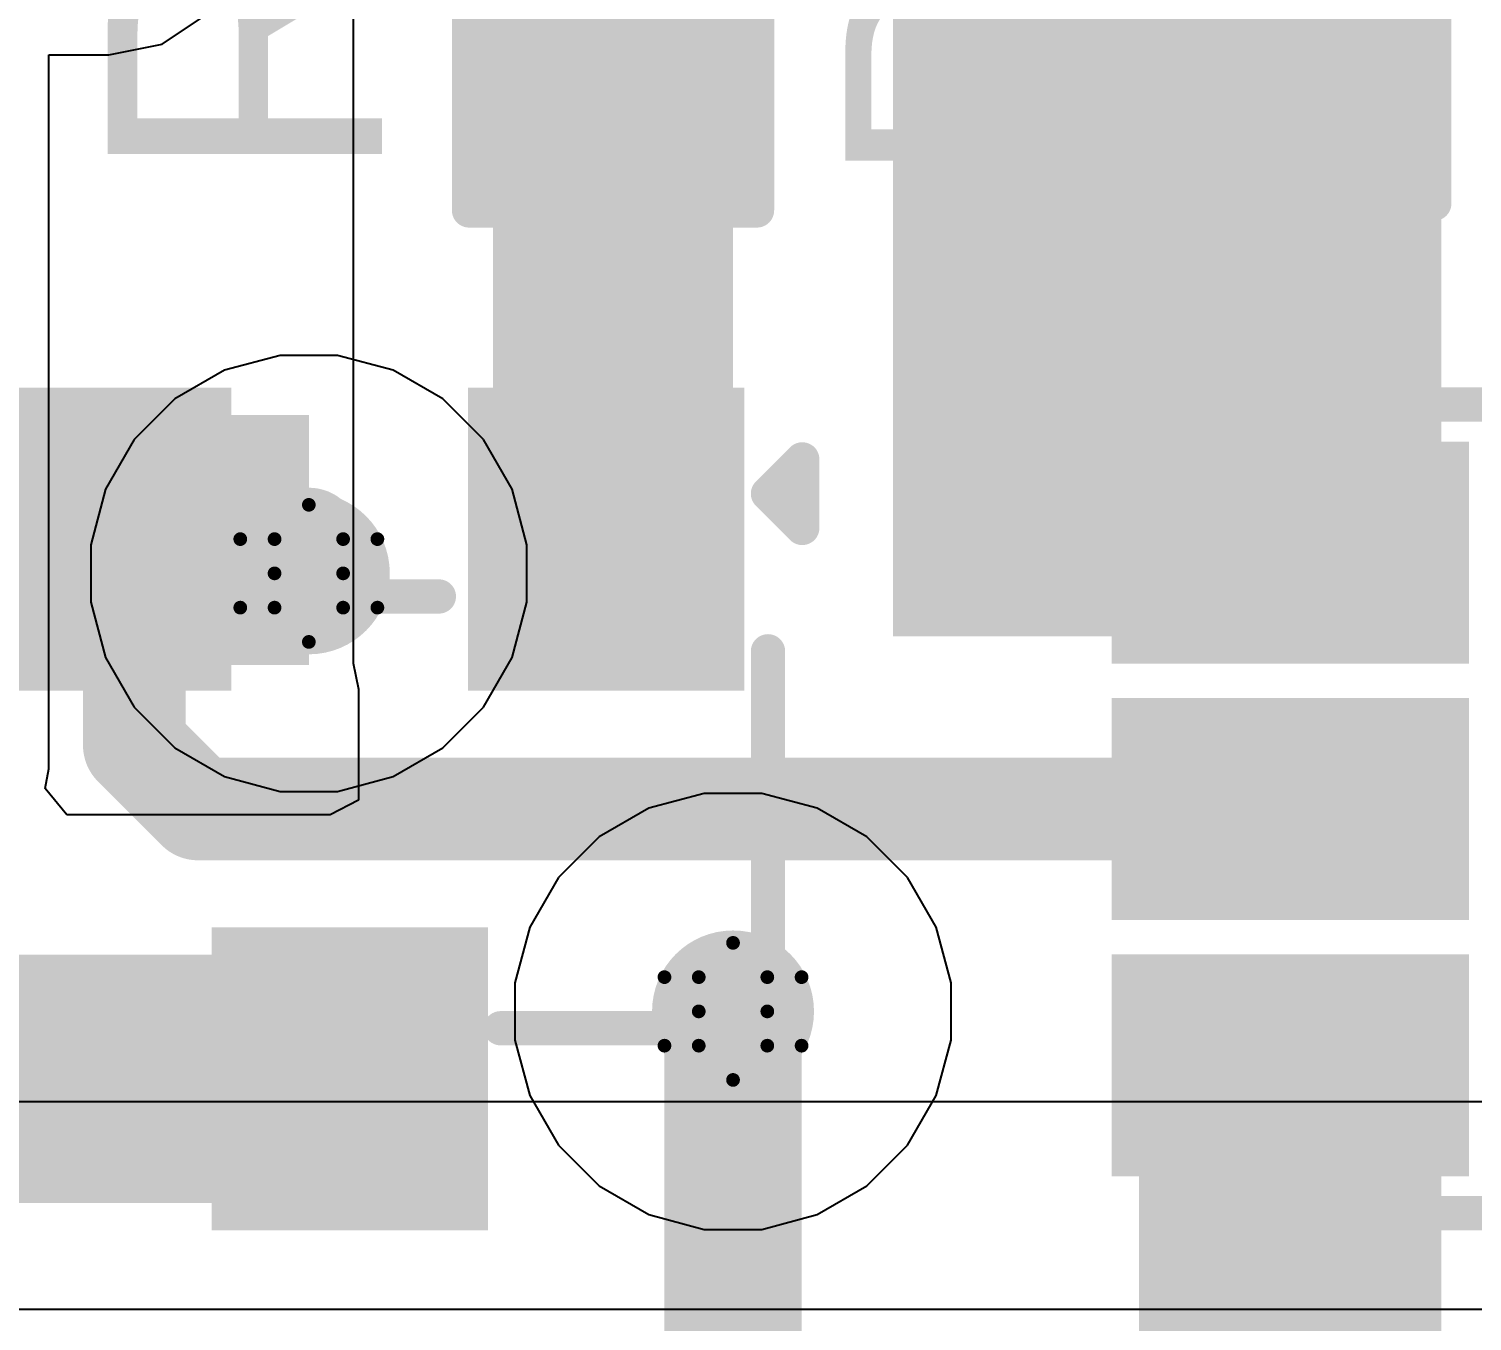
# Model space of a CAD drawing. Header units: inches. Extents: x -3 to 5437, y -3 to 5435.
# Drawn here: x 18.44 to 23.78, y 8.2 to 12.99 of the extents above; entities that cross this region are included whole.
import ezdxf

# ---------------------------------------------------------------- set-up
doc = ezdxf.new("R2010")
doc.units = ezdxf.units.IN
for name, color, linetype in [('Bottom Layer', 5, 'Continuous'), ('Bottom Solder', 6, 'Continuous'), ('Drill Drawing', 1, 'Continuous'), ('GND', 16, 'Continuous'), ('PWR', 76, 'Continuous'), ('Top Layer', 1, 'Continuous'), ('Top Overlay', 2, 'Continuous'), ('Top Paste', 8, 'Continuous'), ('Top Solder', 216, 'Continuous'), ('Via Holes', 16, 'Continuous')]:
    doc.layers.add(name, color=color, linetype=linetype)
doc.styles.add('Arial', font='', dxfattribs={"height": 0.2})
doc.styles.get('Arial').set_extended_font_data('Arial')

# ---------------------------------------------------------------- blocks, each defined once
blk = doc.blocks.new('R___0603_262')
at = {"layer": 'Top Layer'}
for points in [[(-0.381, 0.4445), (-0.381, -0.4445), (-1.143, -0.4445), (-1.143, 0.4445)], [(1.143, 0.4445), (1.143, -0.4445), (0.381, -0.4445), (0.381, 0.4445)]]:
    blk.add_hatch(color=1, dxfattribs=at).paths.add_polyline_path(points)
at = {"layer": 'Top Paste'}
for points in [[(-0.381, 0.4445), (-0.381, -0.4445), (-1.143, -0.4445), (-1.143, 0.4445)], [(1.143, 0.4445), (1.143, -0.4445), (0.381, -0.4445), (0.381, 0.4445)]]:
    blk.add_hatch(color=8, dxfattribs=at).paths.add_polyline_path(points)
at = {"layer": 'Top Solder'}
for points in [[(-0.2794, 0.5461), (-0.2794, -0.5461), (-1.2446, -0.5461), (-1.2446, 0.5461)], [(1.2446, 0.5461), (1.2446, -0.5461), (0.2794, -0.5461), (0.2794, 0.5461)]]:
    blk.add_hatch(color=216, dxfattribs=at).paths.add_polyline_path(points)
at = {"layer": 'Top Overlay'}
for points in [[(1.2192, 0.5334, 0.127, 0.127, 0), (-1.2192, 0.5334, 0.127, 0.127, 0)], [(-1.2192, -0.5334, 0.127, 0.127, 0), (-1.2192, 0.5334, 0.127, 0.127, 0)], [(1.2192, -0.5334, 0.127, 0.127, 0), (1.2192, 0.5334, 0.127, 0.127, 0)], [(1.2192, -0.5334, 0.127, 0.127, 0), (-1.2192, -0.5334, 0.127, 0.127, 0)]]:
    blk.add_lwpolyline(points, format="xyseb", dxfattribs=at)
for points in [[(-1.25095, 0.5334, 0.0635, 0.0635, 1), (-1.18745, 0.5334, 0.0635, 0.0635, 1)], [(-1.25095, 0.5334, 0.0635, 0.0635, 1), (-1.18745, 0.5334, 0.0635, 0.0635, 1)], [(1.18745, 0.5334, 0.0635, 0.0635, 1), (1.25095, 0.5334, 0.0635, 0.0635, 1)], [(1.18745, 0.5334, 0.0635, 0.0635, 1), (1.25095, 0.5334, 0.0635, 0.0635, 1)], [(-1.25095, -0.5334, 0.0635, 0.0635, 1), (-1.18745, -0.5334, 0.0635, 0.0635, 1)], [(-1.25095, -0.5334, 0.0635, 0.0635, 1), (-1.18745, -0.5334, 0.0635, 0.0635, 1)], [(1.18745, -0.5334, 0.0635, 0.0635, 1), (1.25095, -0.5334, 0.0635, 0.0635, 1)], [(1.18745, -0.5334, 0.0635, 0.0635, 1), (1.25095, -0.5334, 0.0635, 0.0635, 1)]]:
    blk.add_lwpolyline(points, format="xyseb", close=True, dxfattribs=at)
blk = doc.blocks.new('SOT_23_273')
at = {"layer": 'Top Layer'}
for points in [[(-0.41, 1.46), (0.41, 1.46), (0.41, 0.54), (-0.41, 0.54)], [(-1.36, -0.54), (-0.54, -0.54), (-0.54, -1.46), (-1.36, -1.46)], [(0.54, -0.54), (1.36, -0.54), (1.36, -1.46), (0.54, -1.46)]]:
    blk.add_hatch(color=1, dxfattribs=at).paths.add_polyline_path(points)
at = {"layer": 'Top Paste'}
for points in [[(-0.41, 1.46), (0.41, 1.46), (0.41, 0.54), (-0.41, 0.54)], [(-1.36, -0.54), (-0.54, -0.54), (-0.54, -1.46), (-1.36, -1.46)], [(0.54, -0.54), (1.36, -0.54), (1.36, -1.46), (0.54, -1.46)]]:
    blk.add_hatch(color=8, dxfattribs=at).paths.add_polyline_path(points)
at = {"layer": 'Top Solder'}
for points in [[(-0.5116, 1.5616), (0.5116, 1.5616), (0.5116, 0.4384), (-0.5116, 0.4384)], [(-1.4616, -0.4384), (-0.4384, -0.4384), (-0.4384, -1.5616), (-1.4616, -1.5616)], [(0.4384, -0.4384), (1.4616, -0.4384), (1.4616, -1.5616), (0.4384, -1.5616)]]:
    blk.add_hatch(color=216, dxfattribs=at).paths.add_polyline_path(points)
at = {"layer": 'Top Overlay'}
for points in [[(-0.5588, 0.8128, 0.127, 0.127, 0), (-1.5494, 0.8128, 0.127, 0.127, 0)], [(-1.5494, 0.8128, 0.127, 0.127, 0), (-1.5494, -0.5842, 0.127, 0.127, 0)], [(1.5494, 0.8128, 0.127, 0.127, 0), (0.5588, 0.8128, 0.127, 0.127, 0)], [(1.5494, 0.8128, 0.127, 0.127, 0), (1.5494, -0.5842, 0.127, 0.127, 0)], [(0.3302, -0.7874, 0.127, 0.127, 0), (-0.3302, -0.7874, 0.127, 0.127, 0)], [(-1.6764, -1.0414, 0.127, 0.127, 0), (-1.6764, -1.2954, 0.127, 0.127, 0)], [(-1.5494, -1.1684, 0.127, 0.127, 0), (-1.6764, -1.0414, 0.127, 0.127, 0)], [(-1.5494, -1.1684, 0.127, 0.127, 0), (-1.6764, -1.2954, 0.127, 0.127, 0)]]:
    blk.add_lwpolyline(points, format="xyseb", dxfattribs=at)
for points in [[(-1.5812, 0.8128, 0.0635, 0.0635, 1), (-1.5176, 0.8128, 0.0635, 0.0635, 1)], [(-1.5812, 0.8128, 0.0635, 0.0635, 1), (-1.5176, 0.8128, 0.0635, 0.0635, 1)], [(-0.5905, 0.8128, 0.0635, 0.0635, 1), (-0.5271, 0.8128, 0.0635, 0.0635, 1)], [(0.5271, 0.8128, 0.0635, 0.0635, 1), (0.5905, 0.8128, 0.0635, 0.0635, 1)], [(1.5176, 0.8128, 0.0635, 0.0635, 1), (1.5812, 0.8128, 0.0635, 0.0635, 1)], [(1.5176, 0.8128, 0.0635, 0.0635, 1), (1.5812, 0.8128, 0.0635, 0.0635, 1)], [(-1.5812, -0.5842, 0.0635, 0.0635, 1), (-1.5176, -0.5842, 0.0635, 0.0635, 1)], [(1.5176, -0.5842, 0.0635, 0.0635, 1), (1.5812, -0.5842, 0.0635, 0.0635, 1)], [(-0.3619, -0.7874, 0.0635, 0.0635, 1), (-0.2984, -0.7874, 0.0635, 0.0635, 1)], [(0.2984, -0.7874, 0.0635, 0.0635, 1), (0.3619, -0.7874, 0.0635, 0.0635, 1)], [(-1.7082, -1.0414, 0.0635, 0.0635, 1), (-1.6446, -1.0414, 0.0635, 0.0635, 1)], [(-1.7082, -1.0414, 0.0635, 0.0635, 1), (-1.6446, -1.0414, 0.0635, 0.0635, 1)], [(-1.5812, -1.1684, 0.0635, 0.0635, 1), (-1.5176, -1.1684, 0.0635, 0.0635, 1)], [(-1.5812, -1.1684, 0.0635, 0.0635, 1), (-1.5176, -1.1684, 0.0635, 0.0635, 1)], [(-1.7082, -1.2954, 0.0635, 0.0635, 1), (-1.6446, -1.2954, 0.0635, 0.0635, 1)], [(-1.7082, -1.2954, 0.0635, 0.0635, 1), (-1.6446, -1.2954, 0.0635, 0.0635, 1)]]:
    blk.add_lwpolyline(points, format="xyseb", close=True, dxfattribs=at)
blk = doc.blocks.new('SOT_23_6_290')
at = {"layer": 'Top Layer'}
for points in [[(-1.86, 1.26), (-0.74, 1.26), (-0.74, 0.64), (-1.86, 0.64)], [(0.74, 1.26), (1.86, 1.26), (1.86, 0.64), (0.74, 0.64)], [(-1.86, 0.31), (-0.74, 0.31), (-0.74, -0.31), (-1.86, -0.31)], [(0.74, 0.31), (1.86, 0.31), (1.86, -0.31), (0.74, -0.31)], [(-1.86, -0.64), (-0.74, -0.64), (-0.74, -1.26), (-1.86, -1.26)], [(0.74, -0.64), (1.86, -0.64), (1.86, -1.26), (0.74, -1.26)]]:
    blk.add_hatch(color=1, dxfattribs=at).paths.add_polyline_path(points)
at = {"layer": 'Top Paste'}
for points in [[(-1.86, 1.26), (-0.74, 1.26), (-0.74, 0.64), (-1.86, 0.64)], [(0.74, 1.26), (1.86, 1.26), (1.86, 0.64), (0.74, 0.64)], [(-1.86, 0.31), (-0.74, 0.31), (-0.74, -0.31), (-1.86, -0.31)], [(0.74, 0.31), (1.86, 0.31), (1.86, -0.31), (0.74, -0.31)], [(-1.86, -0.64), (-0.74, -0.64), (-0.74, -1.26), (-1.86, -1.26)], [(0.74, -0.64), (1.86, -0.64), (1.86, -1.26), (0.74, -1.26)]]:
    blk.add_hatch(color=8, dxfattribs=at).paths.add_polyline_path(points)
at = {"layer": 'Top Solder'}
for points in [[(-1.9616, 1.3616), (-0.6384, 1.3616), (-0.6384, 0.5384), (-1.9616, 0.5384)], [(0.6384, 1.3616), (1.9616, 1.3616), (1.9616, 0.5384), (0.6384, 0.5384)], [(-1.9616, 0.4116), (-0.6384, 0.4116), (-0.6384, -0.4116), (-1.9616, -0.4116)], [(0.6384, 0.4116), (1.9616, 0.4116), (1.9616, -0.4116), (0.6384, -0.4116)], [(-1.9616, -0.5384), (-0.6384, -0.5384), (-0.6384, -1.3616), (-1.9616, -1.3616)], [(0.6384, -0.5384), (1.9616, -0.5384), (1.9616, -1.3616), (0.6384, -1.3616)]]:
    blk.add_hatch(color=216, dxfattribs=at).paths.add_polyline_path(points)
at = {"layer": 'Top Overlay'}
for points in [[(-1.3716, 1.6002, 0.254, 0.254, 1), (-1.5748, 1.6002, 0.254, 0.254, 1)], [(-1.6383, 1.6002, 0.127, 0.127, 1), (-1.5113, 1.6002, 0.127, 0.127, 1)], [(-1.4351, 1.6002, 0.127, 0.127, 1), (-1.3081, 1.6002, 0.127, 0.127, 1)], [(-0.7937, 1.4986, 0.0635, 0.0635, 1), (-0.7302, 1.4986, 0.0635, 0.0635, 1)], [(0.8318, 1.4986, 0.0635, 0.0635, 1), (0.8953, 1.4986, 0.0635, 0.0635, 1)], [(-0.7937, -1.4986, 0.0635, 0.0635, 1), (-0.7302, -1.4986, 0.0635, 0.0635, 1)], [(0.8318, -1.4986, 0.0635, 0.0635, 1), (0.8953, -1.4986, 0.0635, 0.0635, 1)]]:
    blk.add_lwpolyline(points, format="xyseb", close=True, dxfattribs=at)
for points in [[(-0.762, 1.4986, 0.127, 0.127, 0), (0.8636, 1.4986, 0.127, 0.127, 0)], [(-0.762, -1.4986, 0.127, 0.127, 0), (0.8636, -1.4986, 0.127, 0.127, 0)]]:
    blk.add_lwpolyline(points, format="xyseb", dxfattribs=at)
blk = doc.blocks.new('RES_0603_314')
at = {"layer": 'Top Layer'}
for points in [[(-0.381, 0.4445), (-0.381, -0.4445), (-1.143, -0.4445), (-1.143, 0.4445)], [(1.143, 0.4445), (1.143, -0.4445), (0.381, -0.4445), (0.381, 0.4445)]]:
    blk.add_hatch(color=1, dxfattribs=at).paths.add_polyline_path(points)
at = {"layer": 'Top Paste'}
for points in [[(-0.381, 0.4445), (-0.381, -0.4445), (-1.143, -0.4445), (-1.143, 0.4445)], [(1.143, 0.4445), (1.143, -0.4445), (0.381, -0.4445), (0.381, 0.4445)]]:
    blk.add_hatch(color=8, dxfattribs=at).paths.add_polyline_path(points)
at = {"layer": 'Top Solder'}
for points in [[(-0.2794, 0.5461), (-0.2794, -0.5461), (-1.2446, -0.5461), (-1.2446, 0.5461)], [(1.2446, 0.5461), (1.2446, -0.5461), (0.2794, -0.5461), (0.2794, 0.5461)]]:
    blk.add_hatch(color=216, dxfattribs=at).paths.add_polyline_path(points)
at = {"layer": 'Top Overlay'}
for points in [[(-1.2446, -0.5334, 0.127, 0.127, 0), (-1.2446, 0.5334, 0.127, 0.127, 0)], [(1.2446, 0.5334, 0.127, 0.127, 0), (-1.2446, 0.5334, 0.127, 0.127, 0)], [(1.2446, -0.5334, 0.127, 0.127, 0), (1.2446, 0.5334, 0.127, 0.127, 0)], [(1.2446, -0.5334, 0.127, 0.127, 0), (-1.2446, -0.5334, 0.127, 0.127, 0)]]:
    blk.add_lwpolyline(points, format="xyseb", dxfattribs=at)
for points in [[(-1.27635, 0.5334, 0.0635, 0.0635, 1), (-1.21285, 0.5334, 0.0635, 0.0635, 1)], [(-1.27635, 0.5334, 0.0635, 0.0635, 1), (-1.21285, 0.5334, 0.0635, 0.0635, 1)], [(1.21285, 0.5334, 0.0635, 0.0635, 1), (1.27635, 0.5334, 0.0635, 0.0635, 1)], [(1.21285, 0.5334, 0.0635, 0.0635, 1), (1.27635, 0.5334, 0.0635, 0.0635, 1)], [(-1.27635, -0.5334, 0.0635, 0.0635, 1), (-1.21285, -0.5334, 0.0635, 0.0635, 1)], [(-1.27635, -0.5334, 0.0635, 0.0635, 1), (-1.21285, -0.5334, 0.0635, 0.0635, 1)], [(1.21285, -0.5334, 0.0635, 0.0635, 1), (1.27635, -0.5334, 0.0635, 0.0635, 1)], [(1.21285, -0.5334, 0.0635, 0.0635, 1), (1.27635, -0.5334, 0.0635, 0.0635, 1)]]:
    blk.add_lwpolyline(points, format="xyseb", close=True, dxfattribs=at)

msp = doc.modelspace()

# ---------------------------------------------------------------- hatches: boundary and pattern name
at = {"layer": 'Bottom Layer'}
h = msp.add_hatch(color=5, dxfattribs=at)
edge = h.paths.add_edge_path()
edge.add_arc((19.4735, 10.9729), 0.3, 0, 360)
h = msp.add_hatch(color=5, dxfattribs=at)
edge = h.paths.add_edge_path()
edge.add_arc((21.045, 9.3495), 0.3, 0, 360)
at = {"layer": 'Bottom Solder'}
h = msp.add_hatch(color=6, dxfattribs=at)
edge = h.paths.add_edge_path()
edge.add_arc((19.4735, 10.9729), 0.15, 0, 360)
h = msp.add_hatch(color=6, dxfattribs=at)
edge = h.paths.add_edge_path()
edge.add_arc((21.045, 9.3495), 0.15, 0, 360)
at = {"layer": 'GND'}
h = msp.add_hatch(color=16, dxfattribs=at)
edge = h.paths.add_edge_path()
edge.add_arc((19.4735, 10.9729), 0.3, 0, 360)
h = msp.add_hatch(color=16, dxfattribs=at)
edge = h.paths.add_edge_path()
edge.add_arc((21.045, 9.3495), 0.3, 0, 360)
at = {"layer": 'PWR'}
h = msp.add_hatch(color=76, dxfattribs=at)
edge = h.paths.add_edge_path()
edge.add_arc((19.4735, 10.9729), 0.3, 0, 360)
h = msp.add_hatch(color=76, dxfattribs=at)
edge = h.paths.add_edge_path()
edge.add_arc((21.045, 9.3495), 0.3, 0, 360)
at = {"layer": 'Top Layer'}
for points in [[(21.045, 13.1816), (20.156, 13.1816), (20.156, 10.6399), (21.045, 10.6399)], [(23.6694, 13.1816), (21.6374, 13.1816), (21.6374, 10.7399), (23.6694, 10.7399)], [(18.2651, 10.6328), (19.4735, 10.6328), (19.4735, 11.5599), (18.2651, 11.5599)], [(20.0351, 9.5599), (15.4694, 9.5599), (15.4694, 8.6399), (20.0351, 8.6399)], [(23.6694, 9.4599), (22.5494, 9.4599), (22.5494, 6.9967), (23.6694, 6.9967)]]:
    msp.add_hatch(color=1, dxfattribs=at).paths.add_polyline_path(points)
h = msp.add_hatch(color=1, dxfattribs=at)
edge = h.paths.add_edge_path()
edge.add_arc((19.4735, 10.9729), 0.3, 0, 360)
h = msp.add_hatch(color=1, dxfattribs=at)
edge = h.paths.add_edge_path()
edge.add_arc((21.045, 9.3495), 0.3, 0, 360)
at = {"layer": 'Top Solder'}
h = msp.add_hatch(color=216, dxfattribs=at)
edge = h.paths.add_edge_path()
edge.add_arc((19.4735, 10.9729), 0.15, 0, 360)
h = msp.add_hatch(color=216, dxfattribs=at)
edge = h.paths.add_edge_path()
edge.add_arc((21.045, 9.3495), 0.15, 0, 360)
at = {"layer": 'Via Holes'}
h = msp.add_hatch(color=7, dxfattribs=at)
edge = h.paths.add_edge_path()
edge.add_arc((19.4735, 10.9729), 0.15, 0, 360)
h = msp.add_hatch(color=7, dxfattribs=at)
edge = h.paths.add_edge_path()
edge.add_arc((21.045, 9.3495), 0.15, 0, 360)

# ---------------------------------------------------------------- linework, layer by layer
at = {"layer": 'Bottom Layer'}
for p, q in [((20.9386, 10.1574), (20.7331, 10.1024)), ((21.1514, 10.1574), (20.9386, 10.1574)), ((21.3569, 10.1024), (21.1514, 10.1574)), ((20.7331, 10.1024), (20.5489, 9.996)), ((21.5411, 9.996), (21.3569, 10.1024)), ((20.5489, 9.996), (20.3985, 9.8456)), ((21.6916, 9.8456), (21.5411, 9.996)), ((20.3985, 9.8456), (20.2921, 9.6613)), ((21.7979, 9.6613), (21.6916, 9.8456)), ((20.2921, 9.6613), (20.237, 9.4558)), ((21.853, 9.4558), (21.7979, 9.6613)), ((20.237, 9.4558), (20.237, 9.2431)), ((21.853, 9.2431), (21.853, 9.4558)), ((20.237, 9.2431), (20.2921, 9.0376)), ((21.7979, 9.0376), (21.853, 9.2431)), ((20.2921, 9.0376), (20.3985, 8.8533)), ((21.6916, 8.8533), (21.7979, 9.0376)), ((20.3985, 8.8533), (20.5489, 8.7029)), ((21.5411, 8.7029), (21.6916, 8.8533)), ((20.5489, 8.7029), (20.7331, 8.5965)), ((21.3569, 8.5965), (21.5411, 8.7029)), ((20.7331, 8.5965), (20.9386, 8.5415)), ((21.1514, 8.5415), (21.3569, 8.5965)), ((20.9386, 8.5415), (21.1514, 8.5415))]:
    msp.add_line(p, q, dxfattribs=at)
at = {"layer": 'Drill Drawing'}
for points in [[(19.3465, 11.0999, 0.0508, 0.0508, 0), (19.4735, 11.2269, 0.0508, 0.0508, 0)], [(19.4735, 11.2269, 0.0508, 0.0508, 0), (19.6005, 11.0999, 0.0508, 0.0508, 0)], [(19.2195, 11.0999, 0.0508, 0.0508, 0), (19.3465, 10.9729, 0.0508, 0.0508, 0)], [(19.2195, 11.0999, 0.0508, 0.0508, 0), (19.3465, 11.0999, 0.0508, 0.0508, 0)], [(19.6005, 11.0999, 0.0508, 0.0508, 0), (19.7275, 11.0999, 0.0508, 0.0508, 0)], [(19.6005, 10.9729, 0.0508, 0.0508, 0), (19.7275, 11.0999, 0.0508, 0.0508, 0)], [(19.2195, 10.8459, 0.0508, 0.0508, 0), (19.3465, 10.9729, 0.0508, 0.0508, 0)], [(19.6005, 10.9729, 0.0508, 0.0508, 0), (19.7275, 10.8459, 0.0508, 0.0508, 0)], [(19.2195, 10.8459, 0.0508, 0.0508, 0), (19.3465, 10.8459, 0.0508, 0.0508, 0)], [(19.3465, 10.8459, 0.0508, 0.0508, 0), (19.4735, 10.7189, 0.0508, 0.0508, 0)], [(19.4735, 10.7189, 0.0508, 0.0508, 0), (19.6005, 10.8459, 0.0508, 0.0508, 0)], [(19.6005, 10.8459, 0.0508, 0.0508, 0), (19.7275, 10.8459, 0.0508, 0.0508, 0)], [(20.918, 9.4765, 0.0508, 0.0508, 0), (21.045, 9.6035, 0.0508, 0.0508, 0)], [(21.045, 9.6035, 0.0508, 0.0508, 0), (21.172, 9.4765, 0.0508, 0.0508, 0)], [(20.791, 9.4765, 0.0508, 0.0508, 0), (20.918, 9.3495, 0.0508, 0.0508, 0)], [(20.791, 9.4765, 0.0508, 0.0508, 0), (20.918, 9.4765, 0.0508, 0.0508, 0)], [(21.172, 9.4765, 0.0508, 0.0508, 0), (21.299, 9.4765, 0.0508, 0.0508, 0)], [(21.172, 9.3495, 0.0508, 0.0508, 0), (21.299, 9.4765, 0.0508, 0.0508, 0)], [(20.791, 9.2225, 0.0508, 0.0508, 0), (20.918, 9.3495, 0.0508, 0.0508, 0)], [(21.172, 9.3495, 0.0508, 0.0508, 0), (21.299, 9.2225, 0.0508, 0.0508, 0)], [(20.791, 9.2225, 0.0508, 0.0508, 0), (20.918, 9.2225, 0.0508, 0.0508, 0)], [(20.918, 9.2225, 0.0508, 0.0508, 0), (21.045, 9.0955, 0.0508, 0.0508, 0)], [(21.045, 9.0955, 0.0508, 0.0508, 0), (21.172, 9.2225, 0.0508, 0.0508, 0)], [(21.172, 9.2225, 0.0508, 0.0508, 0), (21.299, 9.2225, 0.0508, 0.0508, 0)]]:
    msp.add_lwpolyline(points, format="xyseb", dxfattribs=at)
for points in [[(19.4608, 11.2269, 0.0254, 0.0254, 1), (19.4862, 11.2269, 0.0254, 0.0254, 1)], [(19.4608, 11.2269, 0.0254, 0.0254, 1), (19.4862, 11.2269, 0.0254, 0.0254, 1)], [(19.2068, 11.0999, 0.0254, 0.0254, 1), (19.2322, 11.0999, 0.0254, 0.0254, 1)], [(19.2068, 11.0999, 0.0254, 0.0254, 1), (19.2322, 11.0999, 0.0254, 0.0254, 1)], [(19.3338, 11.0999, 0.0254, 0.0254, 1), (19.3592, 11.0999, 0.0254, 0.0254, 1)], [(19.3338, 11.0999, 0.0254, 0.0254, 1), (19.3592, 11.0999, 0.0254, 0.0254, 1)], [(19.5878, 11.0999, 0.0254, 0.0254, 1), (19.6132, 11.0999, 0.0254, 0.0254, 1)], [(19.5878, 11.0999, 0.0254, 0.0254, 1), (19.6132, 11.0999, 0.0254, 0.0254, 1)], [(19.7148, 11.0999, 0.0254, 0.0254, 1), (19.7402, 11.0999, 0.0254, 0.0254, 1)], [(19.7148, 11.0999, 0.0254, 0.0254, 1), (19.7402, 11.0999, 0.0254, 0.0254, 1)], [(19.3338, 10.9729, 0.0254, 0.0254, 1), (19.3592, 10.9729, 0.0254, 0.0254, 1)], [(19.3338, 10.9729, 0.0254, 0.0254, 1), (19.3592, 10.9729, 0.0254, 0.0254, 1)], [(19.5878, 10.9729, 0.0254, 0.0254, 1), (19.6132, 10.9729, 0.0254, 0.0254, 1)], [(19.5878, 10.9729, 0.0254, 0.0254, 1), (19.6132, 10.9729, 0.0254, 0.0254, 1)], [(19.2068, 10.8459, 0.0254, 0.0254, 1), (19.2322, 10.8459, 0.0254, 0.0254, 1)], [(19.2068, 10.8459, 0.0254, 0.0254, 1), (19.2322, 10.8459, 0.0254, 0.0254, 1)], [(19.3338, 10.8459, 0.0254, 0.0254, 1), (19.3592, 10.8459, 0.0254, 0.0254, 1)], [(19.3338, 10.8459, 0.0254, 0.0254, 1), (19.3592, 10.8459, 0.0254, 0.0254, 1)], [(19.5878, 10.8459, 0.0254, 0.0254, 1), (19.6132, 10.8459, 0.0254, 0.0254, 1)], [(19.5878, 10.8459, 0.0254, 0.0254, 1), (19.6132, 10.8459, 0.0254, 0.0254, 1)], [(19.7148, 10.8459, 0.0254, 0.0254, 1), (19.7402, 10.8459, 0.0254, 0.0254, 1)], [(19.7148, 10.8459, 0.0254, 0.0254, 1), (19.7402, 10.8459, 0.0254, 0.0254, 1)], [(19.4608, 10.7189, 0.0254, 0.0254, 1), (19.4862, 10.7189, 0.0254, 0.0254, 1)], [(19.4608, 10.7189, 0.0254, 0.0254, 1), (19.4862, 10.7189, 0.0254, 0.0254, 1)], [(21.0323, 9.6035, 0.0254, 0.0254, 1), (21.0577, 9.6035, 0.0254, 0.0254, 1)], [(21.0323, 9.6035, 0.0254, 0.0254, 1), (21.0577, 9.6035, 0.0254, 0.0254, 1)], [(20.7783, 9.4765, 0.0254, 0.0254, 1), (20.8037, 9.4765, 0.0254, 0.0254, 1)], [(20.7783, 9.4765, 0.0254, 0.0254, 1), (20.8037, 9.4765, 0.0254, 0.0254, 1)], [(20.9053, 9.4765, 0.0254, 0.0254, 1), (20.9307, 9.4765, 0.0254, 0.0254, 1)], [(20.9053, 9.4765, 0.0254, 0.0254, 1), (20.9307, 9.4765, 0.0254, 0.0254, 1)], [(21.1593, 9.4765, 0.0254, 0.0254, 1), (21.1847, 9.4765, 0.0254, 0.0254, 1)], [(21.1593, 9.4765, 0.0254, 0.0254, 1), (21.1847, 9.4765, 0.0254, 0.0254, 1)], [(21.2863, 9.4765, 0.0254, 0.0254, 1), (21.3117, 9.4765, 0.0254, 0.0254, 1)], [(21.2863, 9.4765, 0.0254, 0.0254, 1), (21.3117, 9.4765, 0.0254, 0.0254, 1)], [(20.9053, 9.3495, 0.0254, 0.0254, 1), (20.9307, 9.3495, 0.0254, 0.0254, 1)], [(20.9053, 9.3495, 0.0254, 0.0254, 1), (20.9307, 9.3495, 0.0254, 0.0254, 1)], [(21.1593, 9.3495, 0.0254, 0.0254, 1), (21.1847, 9.3495, 0.0254, 0.0254, 1)], [(21.1593, 9.3495, 0.0254, 0.0254, 1), (21.1847, 9.3495, 0.0254, 0.0254, 1)], [(20.7783, 9.2225, 0.0254, 0.0254, 1), (20.8037, 9.2225, 0.0254, 0.0254, 1)], [(20.7783, 9.2225, 0.0254, 0.0254, 1), (20.8037, 9.2225, 0.0254, 0.0254, 1)], [(20.9053, 9.2225, 0.0254, 0.0254, 1), (20.9307, 9.2225, 0.0254, 0.0254, 1)], [(20.9053, 9.2225, 0.0254, 0.0254, 1), (20.9307, 9.2225, 0.0254, 0.0254, 1)], [(21.1593, 9.2225, 0.0254, 0.0254, 1), (21.1847, 9.2225, 0.0254, 0.0254, 1)], [(21.1593, 9.2225, 0.0254, 0.0254, 1), (21.1847, 9.2225, 0.0254, 0.0254, 1)], [(21.2863, 9.2225, 0.0254, 0.0254, 1), (21.3117, 9.2225, 0.0254, 0.0254, 1)], [(21.2863, 9.2225, 0.0254, 0.0254, 1), (21.3117, 9.2225, 0.0254, 0.0254, 1)], [(21.0323, 9.0955, 0.0254, 0.0254, 1), (21.0577, 9.0955, 0.0254, 0.0254, 1)], [(21.0323, 9.0955, 0.0254, 0.0254, 1), (21.0577, 9.0955, 0.0254, 0.0254, 1)]]:
    msp.add_lwpolyline(points, format="xyseb", close=True, dxfattribs=at)
at = {"layer": 'GND'}
for p, q in [((20.9386, 10.1574), (20.7331, 10.1024)), ((21.1514, 10.1574), (20.9386, 10.1574)), ((21.3569, 10.1024), (21.1514, 10.1574)), ((20.7331, 10.1024), (20.5489, 9.996)), ((21.5411, 9.996), (21.3569, 10.1024)), ((20.5489, 9.996), (20.3985, 9.8456)), ((21.6916, 9.8456), (21.5411, 9.996)), ((20.3985, 9.8456), (20.2921, 9.6613)), ((21.7979, 9.6613), (21.6916, 9.8456)), ((20.2921, 9.6613), (20.237, 9.4558)), ((21.853, 9.4558), (21.7979, 9.6613)), ((20.237, 9.4558), (20.237, 9.2431)), ((21.853, 9.2431), (21.853, 9.4558)), ((20.237, 9.2431), (20.2921, 9.0376)), ((21.7979, 9.0376), (21.853, 9.2431)), ((20.2921, 9.0376), (20.3985, 8.8533)), ((21.6916, 8.8533), (21.7979, 9.0376)), ((20.3985, 8.8533), (20.5489, 8.7029)), ((21.5411, 8.7029), (21.6916, 8.8533)), ((20.5489, 8.7029), (20.7331, 8.5965)), ((21.3569, 8.5965), (21.5411, 8.7029)), ((20.7331, 8.5965), (20.9386, 8.5415)), ((21.1514, 8.5415), (21.3569, 8.5965)), ((20.9386, 8.5415), (21.1514, 8.5415))]:
    msp.add_line(p, q, dxfattribs=at)
at = {"layer": 'PWR'}
for p, q in [((19.3671, 11.7809), (19.1616, 11.7258)), ((19.5799, 11.7809), (19.3671, 11.7809)), ((19.7854, 11.7258), (19.5799, 11.7809)), ((19.1616, 11.7258), (18.9774, 11.6194)), ((19.9696, 11.6194), (19.7854, 11.7258)), ((18.9774, 11.6194), (18.8269, 11.469)), ((20.1201, 11.469), (19.9696, 11.6194)), ((18.8269, 11.469), (18.7206, 11.2848)), ((20.2264, 11.2848), (20.1201, 11.469)), ((18.7206, 11.2848), (18.6655, 11.0792)), ((20.2815, 11.0792), (20.2264, 11.2848)), ((18.6655, 11.0792), (18.6655, 10.8665)), ((20.2815, 10.8665), (20.2815, 11.0792)), ((18.6655, 10.8665), (18.7206, 10.661)), ((20.2264, 10.661), (20.2815, 10.8665)), ((18.7206, 10.661), (18.8269, 10.4768)), ((20.1201, 10.4768), (20.2264, 10.661)), ((18.8269, 10.4768), (18.9774, 10.3263)), ((19.9696, 10.3263), (20.1201, 10.4768)), ((18.9774, 10.3263), (19.1616, 10.2199)), ((19.7854, 10.2199), (19.9696, 10.3263)), ((19.1616, 10.2199), (19.3671, 10.1649)), ((19.5799, 10.1649), (19.7854, 10.2199)), ((19.3671, 10.1649), (19.5799, 10.1649)), ((27.079, 9.0144), (17.3134, 9.0144)), ((16.995, 8.2458), (27.3974, 8.2458))]:
    msp.add_line(p, q, dxfattribs=at)
at = {"layer": 'Top Layer'}
for p, q in [((19.6381, 13.1816), (19.6381, 10.6399)), ((18.9304, 12.9345), (19.0984, 13.0468)), ((18.5105, 10.2479), (18.5105, 12.8951)), ((18.5105, 12.8951), (18.7321, 12.8951)), ((18.7321, 12.8951), (18.9304, 12.9345)), ((19.6381, 10.6399), (19.6571, 10.5441)), ((19.6571, 10.5441), (19.6571, 10.1319)), ((18.4962, 10.176), (18.5105, 10.2479)), ((18.5768, 10.0778), (18.4962, 10.176)), ((19.6571, 10.1319), (19.5525, 10.0778)), ((19.5525, 10.0778), (18.5768, 10.0778))]:
    msp.add_line(p, q, dxfattribs=at)
for points in [[(21.9602, 12.6539, 0.635, 0.635, 0), (21.9602, 14.8927, 0.635, 0.635, 0)], [(21.9602, 12.6539, 0.635, 0.635, 0), (22.6534, 11.9607, 0.635, 0.635, 0)], [(18.6751, 11.0999, 0.381, 0.381, 0), (18.7251, 11.0499, 0.381, 0.381, 0)], [(18.6751, 11.0499, 0.381, 0.381, 0), (18.6751, 11.0999, 0.381, 0.381, 0)], [(18.8693, 11.0963, 0.381, 0.381, 0), (19.01, 11.0963, 0.381, 0.381, 0)], [(19.0564, 11.0499, 0.381, 0.381, 0), (19.1064, 11.0999, 0.381, 0.381, 0)], [(19.1064, 11.0999, 0.381, 0.381, 0), (19.4735, 11.0999, 0.381, 0.381, 0)], [(22.189, 11.0387, 0.508, 0.508, 0), (23.0982, 11.0387, 0.508, 0.508, 0)], [(23.0982, 11.0387, 0.508, 0.508, 0), (23.1094, 11.0499, 0.508, 0.508, 0)], [(18.6751, 11.0499, 0.381, 0.381, 0), (18.7251, 11.0499, 0.381, 0.381, 0)], [(18.7251, 11.0499, 0.381, 0.381, 0), (18.8272, 10.9478, 0.381, 0.381, 0)], [(18.7251, 11.0499, 0.381, 0.381, 0), (18.8693, 11.0499, 0.381, 0.381, 0)], [(18.8272, 10.3358, 0.381, 0.381, 0), (18.8272, 10.9478, 0.381, 0.381, 0)], [(21.8914, 10.9939, 0.254, 0.254, 0), (21.8914, 11.0099, 0.254, 0.254, 0)], [(18.8272, 10.3358, 0.381, 0.381, 0), (19.0631, 10.0999, 0.381, 0.381, 0)], [(19.0631, 10.0999, 0.381, 0.381, 0), (23.1094, 10.0999, 0.381, 0.381, 0)], [(21.045, 4.5149, 0.508, 0.508, 0), (21.045, 9.3495, 0.508, 0.508, 0)]]:
    msp.add_lwpolyline(points, format="xyseb", dxfattribs=at)
for points in [[(21.8015, 12.6539, 0.3175, 0.3175, 1), (22.119, 12.6539, 0.3175, 0.3175, 1)], [(21.8015, 12.6539, 0.3175, 0.3175, 1), (22.119, 12.6539, 0.3175, 0.3175, 1)], [(22.4947, 11.9607, 0.3175, 0.3175, 1), (22.8122, 11.9607, 0.3175, 0.3175, 1)], [(18.5799, 11.0999, 0.1905, 0.1905, 1), (18.7704, 11.0999, 0.1905, 0.1905, 1)], [(18.5799, 11.0999, 0.1905, 0.1905, 1), (18.7704, 11.0999, 0.1905, 0.1905, 1)], [(18.774, 11.0963, 0.1905, 0.1905, 1), (18.9645, 11.0963, 0.1905, 0.1905, 1)], [(18.9147, 11.0963, 0.1905, 0.1905, 1), (19.1052, 11.0963, 0.1905, 0.1905, 1)], [(19.0112, 11.0999, 0.1905, 0.1905, 1), (19.2017, 11.0999, 0.1905, 0.1905, 1)], [(19.0112, 11.0999, 0.1905, 0.1905, 1), (19.2017, 11.0999, 0.1905, 0.1905, 1)], [(19.3782, 11.0999, 0.1905, 0.1905, 1), (19.5687, 11.0999, 0.1905, 0.1905, 1)], [(22.062, 11.0387, 0.254, 0.254, 1), (22.316, 11.0387, 0.254, 0.254, 1)], [(22.9712, 11.0387, 0.254, 0.254, 1), (23.2252, 11.0387, 0.254, 0.254, 1)], [(22.9712, 11.0387, 0.254, 0.254, 1), (23.2252, 11.0387, 0.254, 0.254, 1)], [(22.9824, 11.0499, 0.254, 0.254, 1), (23.2364, 11.0499, 0.254, 0.254, 1)], [(18.5799, 11.0499, 0.1905, 0.1905, 1), (18.7704, 11.0499, 0.1905, 0.1905, 1)], [(18.5799, 11.0499, 0.1905, 0.1905, 1), (18.7704, 11.0499, 0.1905, 0.1905, 1)], [(18.6299, 11.0499, 0.1905, 0.1905, 1), (18.8204, 11.0499, 0.1905, 0.1905, 1)], [(18.6299, 11.0499, 0.1905, 0.1905, 1), (18.8204, 11.0499, 0.1905, 0.1905, 1)], [(18.6299, 11.0499, 0.1905, 0.1905, 1), (18.8204, 11.0499, 0.1905, 0.1905, 1)], [(18.6299, 11.0499, 0.1905, 0.1905, 1), (18.8204, 11.0499, 0.1905, 0.1905, 1)], [(18.774, 11.0499, 0.1905, 0.1905, 1), (18.9645, 11.0499, 0.1905, 0.1905, 1)], [(18.9612, 11.0499, 0.1905, 0.1905, 1), (19.1517, 11.0499, 0.1905, 0.1905, 1)], [(18.732, 10.9478, 0.1905, 0.1905, 1), (18.9225, 10.9478, 0.1905, 0.1905, 1)], [(18.732, 10.9478, 0.1905, 0.1905, 1), (18.9225, 10.9478, 0.1905, 0.1905, 1)], [(21.8279, 11.0099, 0.127, 0.127, 1), (21.9549, 11.0099, 0.127, 0.127, 1)], [(21.8279, 10.9939, 0.127, 0.127, 1), (21.9549, 10.9939, 0.127, 0.127, 1)], [(18.732, 10.3358, 0.1905, 0.1905, 1), (18.9225, 10.3358, 0.1905, 0.1905, 1)], [(18.732, 10.3358, 0.1905, 0.1905, 1), (18.9225, 10.3358, 0.1905, 0.1905, 1)], [(18.9679, 10.0999, 0.1905, 0.1905, 1), (19.1584, 10.0999, 0.1905, 0.1905, 1)], [(18.9679, 10.0999, 0.1905, 0.1905, 1), (19.1584, 10.0999, 0.1905, 0.1905, 1)], [(23.0142, 10.0999, 0.1905, 0.1905, 1), (23.2047, 10.0999, 0.1905, 0.1905, 1)], [(20.918, 9.3495, 0.254, 0.254, 1), (21.172, 9.3495, 0.254, 0.254, 1)]]:
    msp.add_lwpolyline(points, format="xyseb", close=True, dxfattribs=at)

# ---------------------------------------------------------------- block references
for name, p, rotation in [('RES_0603_314', (20.6005, 13.5626), 270), ('R___0603_262', (23.1094, 13.5626), 270), ('SOT_23_273', (19.6251, 10.0999), 180)]:
    msp.add_blockref(name, p, dxfattribs=dict(rotation=rotation))
msp.add_blockref('SOT_23_6_290', (24.4094, 10.0999))

# ---------------------------------------------------------------- texts
at = {"layer": 'Top Overlay', "style": 'Arial'}
for s, height, p in [('R117', 0.889, (22.35, 12.4009)), ('R81', 1.016, (19.7442, 12.4111))]:
    msp.add_text(s, height=height, rotation=90, dxfattribs=at).set_placement(p)

doc.saveas('drawing.dxf')
